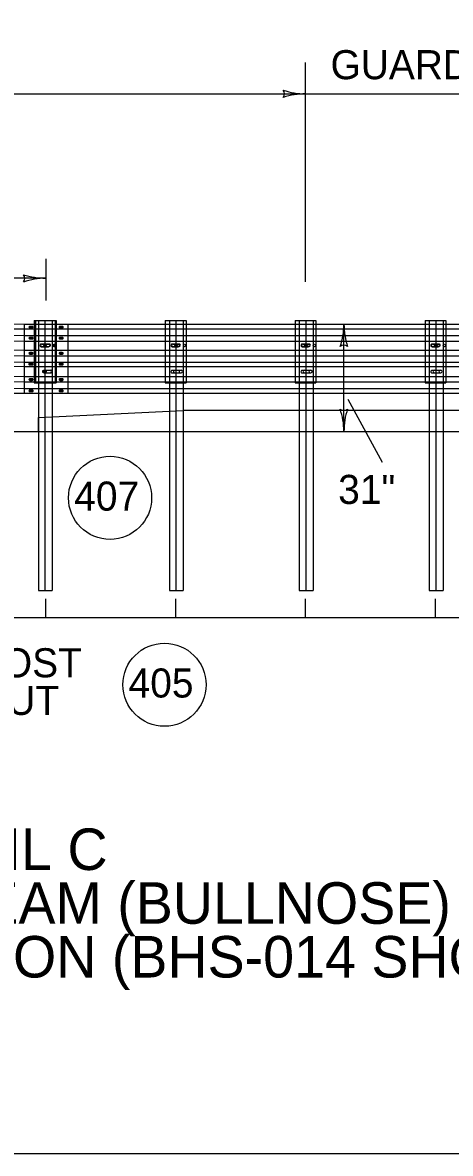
# Model space of a CAD drawing. Extents: x 503 to 668, y 143 to 243.
# Drawn here: x 628.23 to 638.52, y 143.17 to 170.39 of the extents above; entities that cross this region are included whole.
import ezdxf

# ---------------------------------------------------------------- set-up
doc = ezdxf.new("R2010")
doc.units = 0
for name, color, linetype in [('BR 2020 Reprint', 7, 'Continuous'), ('Level 2', 7, 'Continuous'), ('R_TS_DIM_PR', 7, 'Continuous'), ('SB_STD_PT', 7, 'Continuous'), ('SB_STD_SEPIA', 7, 'Continuous')]:
    doc.layers.add(name, color=color, linetype=linetype)

msp = doc.modelspace()

# ---------------------------------------------------------------- linework, layer by layer
at = {"layer": 'BR 2020 Reprint'}
for centre, radius, start, end in [((634.401, 168.684), 0.134, 318.4122, 40.5289), ((635.02, 166.996), 1.681, 89.3096, 107.9563), ((635.061, 170.358), 1.681, 250.6347, 269.3035), ((635.061, 170.358), 1.681, 269.3035, 269.3157), ((628.151, 164.237), 0.134, 319.2722, 41.3889), ((628.776, 165.923), 1.681, 251.8448, 270.4915), ((628.805, 162.561), 1.681, 90.4976, 109.1664), ((628.805, 162.561), 1.681, 90.4854, 90.4976), ((634.281, 163.14), 1.681, 341.1077, 359.7544), ((637.644, 163.126), 1.681, 179.7605, 198.4293), ((637.644, 163.126), 1.681, 179.7483, 179.7605), ((635.96, 162.493), 0.134, 48.5351, 130.6518), ((635.959, 161.192), 0.134, 229.0855, 311.2022), ((634.281, 160.544), 1.681, 0.3109, 18.9796), ((637.644, 160.562), 1.681, 161.658, 180.3047), ((634.281, 160.544), 1.681, 0.2986, 0.3109)]:
    msp.add_arc(centre, radius, start, end, dxfattribs=at)
at = {"layer": 'Level 2'}
for p, q in [((635.04, 164.151), (635.04, 169.431)), ((605.796, 168.677), (635.04, 168.677)), ((635.04, 168.677), (643.107, 168.677)), ((628.798, 163.707), (628.798, 164.705)), ((628.79, 164.242), (616.29, 164.242)), ((615.658, 163.192), (629.318, 163.134)), ((628.276, 163.138), (629.318, 163.134)), ((628.514, 163.219), (629.014, 163.219)), ((628.54, 163.219), (629.04, 163.219)), ((628.612, 163.219), (628.612, 156.719)), ((628.945, 163.219), (628.945, 156.719)), ((629.362, 163.136), (630.154, 163.136)), ((631.665, 163.219), (632.165, 163.219)), ((631.763, 163.219), (631.763, 156.719)), ((632.096, 163.219), (632.096, 156.719)), ((634.79, 163.219), (635.29, 163.219)), ((634.888, 163.219), (634.888, 156.719)), ((635.221, 163.219), (635.221, 156.719)), ((635.963, 160.553), (635.963, 163.138)), ((637.915, 163.219), (638.415, 163.219)), ((638.013, 163.219), (638.013, 156.719)), ((638.346, 163.219), (638.346, 156.719)), ((615.657, 162.92), (629.317, 162.862)), ((615.658, 163.077), (629.317, 163.018)), ((615.656, 162.566), (629.315, 162.507)), ((615.657, 162.786), (629.316, 162.728)), ((615.654, 162.276), (629.314, 162.218)), ((615.655, 162.432), (629.315, 162.373)), ((615.654, 162.175), (629.314, 162.116)), ((615.652, 161.802), (629.312, 161.744)), ((615.653, 161.931), (629.313, 161.872)), ((615.651, 161.528), (629.311, 161.469)), ((615.652, 161.644), (629.311, 161.586)), ((628.514, 161.72), (629.014, 161.72)), ((628.54, 161.72), (629.04, 161.72)), ((631.665, 161.72), (632.165, 161.72)), ((634.79, 161.72), (635.29, 161.72)), ((637.915, 161.72), (638.415, 161.72)), ((636.053, 161.326), (636.88, 159.811)), ((628.612, 156.719), (628.945, 156.719)), ((631.763, 156.719), (632.096, 156.719)), ((634.888, 156.719), (635.221, 156.719)), ((638.013, 156.719), (638.346, 156.719)), ((628.79, 156.066), (628.79, 156.523)), ((631.915, 156.066), (631.915, 156.523)), ((635.04, 156.066), (635.04, 156.523)), ((638.165, 156.066), (638.165, 156.523)), ((641.29, 156.066), (610.04, 156.066))]:
    msp.add_line(p, q, dxfattribs=at)
for centre in [(630.336, 158.952), (631.645, 154.452)]:
    msp.add_circle(centre, 1, dxfattribs=at)
at = {"layer": 'R_TS_DIM_PR'}
for p, q in [((628.612, 160.886), (632.096, 161.053)), ((650.717, 161.053), (632.096, 161.053)), ((628.612, 160.553), (628.612, 160.886)), ((628.612, 160.553), (650.717, 160.553))]:
    msp.add_line(p, q, dxfattribs=at)
at = {"layer": 'SB_STD_PT'}
msp.add_lwpolyline([(502.896, 143.168), (667.897, 143.168), (667.897, 243.293), (502.896, 243.293)], close=True, dxfattribs=at)
at = {"layer": 'SB_STD_SEPIA'}
for p, q in [((628.276, 161.476), (628.276, 163.138)), ((628.276, 163.136), (649.887, 163.136)), ((628.276, 163.119), (628.276, 163.134)), ((628.514, 163.219), (628.514, 162.032)), ((628.514, 163.219), (628.514, 161.719)), ((628.54, 163.219), (628.54, 162.032)), ((628.54, 163.219), (628.54, 161.719)), ((628.612, 163.219), (628.612, 156.719)), ((628.771, 163.219), (628.771, 156.719)), ((629.014, 163.219), (629.014, 162.032)), ((629.014, 163.219), (629.014, 161.719)), ((629.04, 163.219), (629.04, 162.032)), ((629.04, 163.219), (629.04, 161.719)), ((629.318, 163.134), (629.318, 161.467)), ((631.665, 163.219), (631.665, 162.032)), ((631.665, 163.219), (631.665, 161.719)), ((631.763, 163.219), (631.763, 156.719)), ((631.922, 163.219), (631.922, 156.719)), ((632.165, 163.219), (632.165, 162.032)), ((632.165, 163.219), (632.165, 161.719)), ((634.79, 163.219), (634.79, 162.032)), ((634.79, 163.219), (634.79, 161.719)), ((634.888, 163.219), (634.888, 156.719)), ((635.047, 163.219), (635.047, 156.719)), ((635.29, 163.219), (635.29, 162.032)), ((635.29, 163.219), (635.29, 161.719)), ((637.915, 163.219), (637.915, 162.032)), ((637.915, 163.219), (637.915, 161.719)), ((638.013, 163.219), (638.013, 156.719)), ((638.172, 163.219), (638.172, 156.719)), ((638.415, 163.219), (638.415, 162.032)), ((638.415, 163.219), (638.415, 161.719)), ((628.276, 162.862), (649.875, 162.862)), ((628.28, 163.018), (649.892, 163.018)), ((628.46, 163.081), (628.404, 163.081)), ((628.46, 163.045), (628.404, 163.045)), ((628.41, 163.081), (628.466, 163.081)), ((628.41, 163.045), (628.466, 163.045)), ((629.184, 163.081), (629.128, 163.081)), ((629.184, 163.045), (629.128, 163.045)), ((629.135, 163.081), (629.191, 163.081)), ((629.135, 163.045), (629.191, 163.045)), ((628.276, 162.728), (649.856, 162.728)), ((628.46, 162.815), (628.404, 162.815)), ((628.46, 162.779), (628.404, 162.779)), ((628.41, 162.815), (628.466, 162.815)), ((628.41, 162.779), (628.466, 162.779)), ((628.694, 162.655), (628.849, 162.655)), ((628.694, 162.597), (628.849, 162.597)), ((628.72, 162.655), (628.875, 162.655)), ((628.72, 162.597), (628.875, 162.597)), ((629.184, 162.815), (629.128, 162.815)), ((629.184, 162.779), (629.128, 162.779)), ((629.135, 162.815), (629.191, 162.815)), ((629.135, 162.779), (629.191, 162.779)), ((631.845, 162.655), (632, 162.655)), ((631.845, 162.597), (632, 162.597)), ((634.97, 162.655), (635.125, 162.655)), ((634.97, 162.597), (635.125, 162.597)), ((638.095, 162.655), (638.25, 162.655)), ((638.095, 162.597), (638.25, 162.597)), ((628.276, 162.507), (649.851, 162.507)), ((628.276, 162.373), (649.824, 162.373)), ((628.46, 162.45), (628.404, 162.45)), ((628.46, 162.414), (628.404, 162.414)), ((628.41, 162.45), (628.466, 162.45)), ((628.41, 162.414), (628.466, 162.414)), ((629.184, 162.45), (629.128, 162.45)), ((629.184, 162.414), (629.128, 162.414)), ((629.135, 162.45), (629.191, 162.45)), ((629.135, 162.414), (629.191, 162.414)), ((628.276, 162.218), (649.804, 162.218)), ((628.276, 162.116), (649.804, 162.116)), ((628.458, 162.191), (628.402, 162.191)), ((628.458, 162.155), (628.402, 162.155)), ((628.41, 162.191), (628.466, 162.191)), ((628.41, 162.155), (628.466, 162.155)), ((628.74, 162.023), (628.894, 162.023)), ((628.765, 162.023), (628.919, 162.023)), ((629.184, 162.191), (629.128, 162.191)), ((629.184, 162.155), (629.128, 162.155)), ((629.137, 162.191), (629.193, 162.191)), ((629.137, 162.155), (629.193, 162.155)), ((631.891, 162.023), (632.045, 162.023)), ((635.016, 162.023), (635.17, 162.023)), ((638.141, 162.023), (638.295, 162.023)), ((628.276, 161.872), (649.778, 161.872)), ((628.276, 161.743), (649.767, 161.743)), ((628.46, 161.817), (628.404, 161.817)), ((628.46, 161.781), (628.404, 161.781)), ((628.41, 161.817), (628.466, 161.817)), ((628.41, 161.781), (628.466, 161.781)), ((628.74, 161.965), (628.894, 161.965)), ((628.765, 161.965), (628.919, 161.965)), ((629.184, 161.817), (629.128, 161.817)), ((629.184, 161.781), (629.128, 161.781)), ((629.135, 161.817), (629.191, 161.817)), ((629.135, 161.781), (629.191, 161.781)), ((631.882, 161.959), (631.943, 161.959)), ((631.891, 161.965), (632.045, 161.965)), ((635.007, 161.959), (635.068, 161.959)), ((635.016, 161.965), (635.17, 161.965)), ((638.132, 161.959), (638.193, 161.959)), ((638.141, 161.965), (638.295, 161.965)), ((628.276, 161.586), (649.748, 161.586)), ((628.276, 161.469), (649.745, 161.469)), ((628.458, 161.548), (628.403, 161.548)), ((628.458, 161.511), (628.403, 161.511)), ((628.412, 161.548), (628.467, 161.548)), ((628.412, 161.511), (628.467, 161.511)), ((629.183, 161.548), (629.128, 161.548)), ((629.183, 161.511), (629.128, 161.511)), ((629.136, 161.548), (629.191, 161.548)), ((629.136, 161.511), (629.191, 161.511)), ((604.628, 160.553), (637.293, 160.553)), ((604.628, 160.553), (650.717, 160.553))]:
    msp.add_line(p, q, dxfattribs=at)
for points in [[(628.827, 162.654), (628.682, 162.654)], [(628.682, 162.592), (628.827, 162.592)], [(628.853, 162.654), (628.707, 162.654)], [(628.707, 162.592), (628.853, 162.592)], [(631.978, 162.654), (631.833, 162.654)], [(631.833, 162.592), (631.978, 162.592)], [(635.103, 162.654), (634.958, 162.654)], [(634.958, 162.592), (635.103, 162.592)], [(638.228, 162.654), (638.083, 162.654)], [(638.083, 162.592), (638.228, 162.592)], [(631.978, 162.021), (631.833, 162.021)], [(635.103, 162.021), (634.958, 162.021)], [(638.228, 162.021), (638.083, 162.021)], [(631.833, 161.959), (631.978, 161.959)], [(634.958, 161.959), (635.103, 161.959)], [(638.083, 161.959), (638.228, 161.959)]]:
    msp.add_lwpolyline(points, dxfattribs=at)
for centre in [(628.771, 162.623), (628.98, 162.623), (629.005, 162.623), (631.922, 162.623), (632.131, 162.623), (635.047, 162.623), (635.256, 162.623), (638.172, 162.623), (638.381, 162.623), (628.766, 161.995)]:
    msp.add_circle(centre, 0.0313, dxfattribs=at)
for centre, major_axis, ratio, start_param, end_param in [((628.404, 163.063), (-0.0186, 0), 0.968294, 4.712389, 7.853982), ((628.41, 163.063), (0.0186, 0), 0.968294, 1.570796, 4.712389), ((628.46, 163.063), (-0.0186, 0), 0.968294, 1.570796, 4.712389), ((628.466, 163.063), (0.0186, 0), 0.968294, 4.712389, 7.853982), ((629.129, 163.063), (-0.0186, 0), 0.968294, 4.712389, 7.853982), ((629.134, 163.063), (0.0186, 0), 0.968294, 1.570796, 4.712389), ((629.184, 163.063), (-0.0186, 0), 0.968294, 1.570796, 4.712389), ((629.19, 163.063), (0.0186, 0), 0.968294, 4.712389, 7.853982), ((628.404, 162.797), (-0.0186, 0), 0.968294, 4.712389, 7.853982), ((628.41, 162.797), (0.0186, 0), 0.968294, 1.570796, 4.712389), ((628.46, 162.797), (-0.0186, 0), 0.968294, 1.570796, 4.712389), ((628.466, 162.797), (0.0186, 0), 0.968294, 4.712389, 7.853982), ((628.682, 162.623), (0.0312, 0), 0.994924, 1.570796, 4.712389), ((628.694, 162.626), (0.0303, 0), 0.968294, 1.570796, 4.712389), ((628.853, 162.623), (0.0312, 0), 0.994924, 4.712389, 7.853982), ((628.875, 162.626), (-0.0303, 0), 0.968294, 1.570796, 4.712389), ((629.129, 162.797), (-0.0186, 0), 0.968294, 4.712389, 7.853982), ((629.134, 162.797), (0.0186, 0), 0.968294, 1.570796, 4.712389), ((629.184, 162.797), (-0.0186, 0), 0.968294, 1.570796, 4.712389), ((629.19, 162.797), (0.0186, 0), 0.968294, 4.712389, 7.853982), ((631.833, 162.623), (0.0312, 0), 0.994924, 1.570796, 4.712389), ((631.845, 162.626), (0.0303, 0), 0.968294, 1.570796, 4.712389), ((631.978, 162.623), (0.0312, 0), 0.994924, 4.712389, 7.853982), ((632, 162.626), (-0.0303, 0), 0.968294, 1.570796, 4.712389), ((634.958, 162.623), (0.0312, 0), 0.994924, 1.570796, 4.712389), ((634.97, 162.626), (0.0303, 0), 0.968294, 1.570796, 4.712389), ((635.103, 162.623), (0.0312, 0), 0.994924, 4.712389, 7.853982), ((635.125, 162.626), (-0.0303, 0), 0.968294, 1.570796, 4.712389), ((638.083, 162.623), (0.0312, 0), 0.994924, 1.570796, 4.712389), ((638.095, 162.626), (0.0303, 0), 0.968294, 1.570796, 4.712389), ((638.228, 162.623), (0.0312, 0), 0.994924, 4.712389, 7.853982), ((638.25, 162.626), (-0.0303, 0), 0.968294, 1.570796, 4.712389), ((628.404, 162.432), (-0.0186, 0), 0.968294, 4.712389, 7.853982), ((628.41, 162.432), (0.0186, 0), 0.968294, 1.570796, 4.712389), ((628.46, 162.432), (-0.0186, 0), 0.968294, 1.570796, 4.712389), ((628.466, 162.432), (0.0186, 0), 0.968294, 4.712389, 7.853982), ((629.129, 162.432), (-0.0186, 0), 0.968294, 4.712389, 7.853982), ((629.134, 162.432), (0.0186, 0), 0.968294, 1.570796, 4.712389), ((629.184, 162.432), (-0.0186, 0), 0.968294, 1.570796, 4.712389), ((629.19, 162.432), (0.0186, 0), 0.968294, 4.712389, 7.853982), ((628.402, 162.173), (-0.0186, 0), 0.968294, 4.712389, 7.853982), ((628.41, 162.173), (0.0186, 0), 0.968294, 1.570796, 4.712389), ((628.458, 162.173), (-0.0186, 0), 0.968294, 1.570796, 4.712389), ((628.466, 162.173), (0.0186, 0), 0.968294, 4.712389, 7.853982), ((628.739, 161.995), (0.0301, 0), 0.97, 1.570796, 4.712389), ((628.765, 161.995), (0.0301, 0), 0.97, 1.570796, 4.712389), ((628.894, 161.995), (-0.0301, 0), 0.97, 1.570796, 4.712389), ((628.92, 161.995), (-0.0301, 0), 0.97, 1.570796, 4.712389), ((629.129, 162.173), (-0.0186, 0), 0.968294, 4.712389, 7.853982), ((629.137, 162.173), (0.0186, 0), 0.968294, 1.570796, 4.712389), ((629.184, 162.173), (-0.0186, 0), 0.968294, 1.570796, 4.712389), ((629.192, 162.173), (0.0186, 0), 0.968294, 4.712389, 7.853982), ((631.833, 161.99), (0.0312, 0), 0.994924, 1.570796, 4.712389), ((631.89, 161.995), (0.0301, 0), 0.97, 1.570796, 4.712389), ((631.978, 161.99), (0.0312, 0), 0.994924, 4.712389, 7.853982), ((632.045, 161.995), (-0.0301, 0), 0.97, 1.570796, 4.712389), ((634.958, 161.99), (0.0312, 0), 0.994924, 1.570796, 4.712389), ((635.015, 161.995), (0.0301, 0), 0.97, 1.570796, 4.712389), ((635.103, 161.99), (0.0312, 0), 0.994924, 4.712389, 7.853982), ((635.17, 161.995), (-0.0301, 0), 0.97, 1.570796, 4.712389), ((638.083, 161.99), (0.0312, 0), 0.994924, 1.570796, 4.712389), ((638.14, 161.995), (0.0301, 0), 0.97, 1.570796, 4.712389), ((638.228, 161.99), (0.0312, 0), 0.994924, 4.712389, 7.853982), ((638.295, 161.995), (-0.0301, 0), 0.97, 1.570796, 4.712389), ((628.404, 161.799), (-0.0186, 0), 0.968294, 4.712389, 7.853982), ((628.41, 161.799), (0.0186, 0), 0.968294, 1.570796, 4.712389), ((628.46, 161.799), (-0.0186, 0), 0.968294, 1.570796, 4.712389), ((628.466, 161.799), (0.0186, 0), 0.968294, 4.712389, 7.853982), ((629.129, 161.799), (-0.0186, 0), 0.968294, 4.712389, 7.853982), ((629.134, 161.799), (0.0186, 0), 0.968294, 1.570796, 4.712389), ((629.184, 161.799), (-0.0186, 0), 0.968294, 1.570796, 4.712389), ((629.19, 161.799), (0.0186, 0), 0.968294, 4.712389, 7.853982), ((628.403, 161.53), (-0.0186, 0), 0.968294, 4.712389, 7.853982), ((628.412, 161.53), (0.0186, 0), 0.968294, 1.570796, 4.712389), ((628.458, 161.53), (-0.0186, 0), 0.968294, 1.570796, 4.712389), ((628.467, 161.53), (0.0186, 0), 0.968294, 4.712389, 7.853982), ((629.127, 161.53), (-0.0186, 0), 0.968294, 4.712389, 7.853982), ((629.136, 161.53), (0.0186, 0), 0.968294, 1.570796, 4.712389), ((629.183, 161.53), (-0.0186, 0), 0.968294, 1.570796, 4.712389), ((629.192, 161.53), (0.0186, 0), 0.968294, 4.712389, 7.853982)]:
    msp.add_ellipse(centre, major_axis=major_axis, ratio=ratio, start_param=start_param, end_param=end_param, dxfattribs=at)

# ---------------------------------------------------------------- texts
at = {"layer": 'Level 2'}
for s, height, p in [('GUARDRAIL TRANSITION', 0.7, (635.64, 169.032)), ('407', 0.7, (629.475, 158.644)), ('31"', 0.7, (635.824, 158.805)), ('78" W6x9 STEEL POST', 0.7, (619.598, 154.631)), ('405', 0.7, (630.782, 154.144)), ('WITH 8" BLOCKOUT', 0.7, (620.197, 153.725)), ('DETAIL C', 1, (624.258, 149.991)), ('MODIFIED THRIE-BEAM (BULLNOSE) ', 1, (614.983, 148.696)), ('TO THRIE-BEAM TRANSITION (BHS-014 SHOWN)', 1, (611.063, 147.402))]:
    msp.add_text(s, height=height, dxfattribs=at).set_placement(p)

doc.saveas('drawing.dxf')
